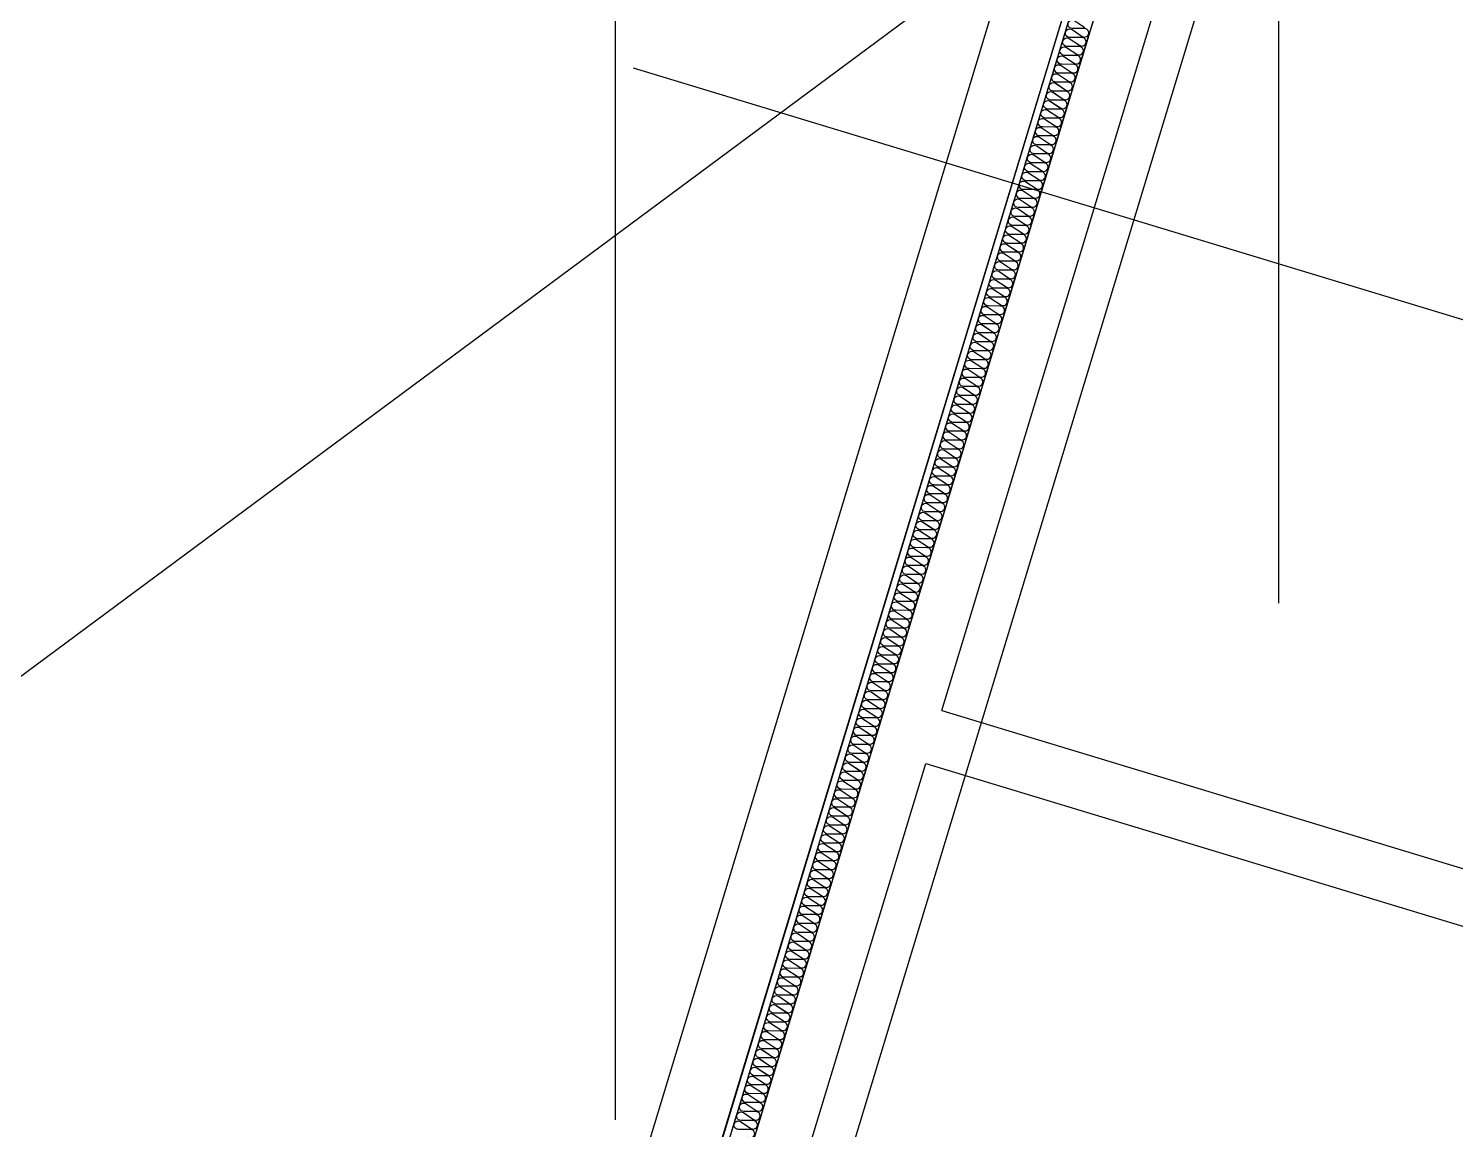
# Model space of a CAD drawing. Header units: metres. Extents: x 630750 to 860239, y 578133 to 726633.
# Drawn here: x 691683 to 696844, y 634497 to 638480 of the extents above; entities that cross this region are included whole.
import ezdxf

# ---------------------------------------------------------------- set-up
doc = ezdxf.new("R2010")
doc.units = ezdxf.units.M
doc.header["$LTSCALE"] = 300
for name, color, linetype in [('A-CEN-1', 1, 'Continuous'), ('A-WAL-BLK', 3, 'Continuous'), ('A-WAL-DW', 7, 'Continuous'), ('IN', 8, 'Continuous'), ('KUK-FUR-FIX', 6, 'Continuous'), ('KUK-WALL-DRYWALL', 4, 'Continuous'), ('KUK-WALL-FIN 1', 30, 'Continuous'), ('NP', 171, 'Continuous')]:
    doc.layers.add(name, color=color, linetype=linetype)

# ---------------------------------------------------------------- blocks, each defined once
blk = doc.blocks.new('*U17')
at = {"layer": 'IN'}
for points in [[(29.6, -0.741, 1.344031), (29.95, -0.741), (29.8, -0.241, -1.344031), (30.15, -0.241), (30, -0.741)], [(30, -0.741, 1.344031), (30.35, -0.741), (30.2, -0.241, -1.344031), (30.55, -0.241), (30.4, -0.741)], [(30.4, -0.741, 1.344031), (30.75, -0.741), (30.6, -0.241, -1.344031), (30.95, -0.241), (30.8, -0.741)], [(30.8, -0.741, 1.344031), (31.15, -0.741), (31, -0.241, -1.344031), (31.35, -0.241), (31.2, -0.741)], [(31.2, -0.741, 1.344031), (31.55, -0.741), (31.4, -0.241, -1.344031), (31.75, -0.241), (31.6, -0.741)], [(31.6, -0.741, 1.344031), (31.95, -0.741), (31.8, -0.241, -1.344031), (32.15, -0.241), (32, -0.741)], [(32, -0.741, 1.344031), (32.35, -0.741), (32.2, -0.241, -1.344031), (32.55, -0.241), (32.4, -0.741)], [(32.4, -0.741, 1.344031), (32.75, -0.741), (32.6, -0.241, -1.344031), (32.95, -0.241), (32.8, -0.741)], [(32.8, -0.741, 1.344031), (33.15, -0.741), (33, -0.241, -1.344031), (33.35, -0.241), (33.2, -0.741)], [(33.2, -0.741, 1.344031), (33.55, -0.741), (33.4, -0.241, -1.344031), (33.75, -0.241), (33.6, -0.741)], [(33.6, -0.741, 1.344031), (33.95, -0.741), (33.8, -0.241, -1.344031), (34.15, -0.241), (34, -0.741)], [(34, -0.741, 1.344031), (34.35, -0.741), (34.2, -0.241, -1.344031), (34.55, -0.241), (34.4, -0.741)], [(34.4, -0.741, 1.344031), (34.75, -0.741), (34.6, -0.241, -1.344031), (34.95, -0.241), (34.8, -0.741)], [(34.8, -0.741, 1.344031), (35.15, -0.741), (35, -0.241, -1.344031), (35.35, -0.241), (35.2, -0.741)], [(35.2, -0.741, 1.344031), (35.55, -0.741), (35.4, -0.241, -1.344031), (35.75, -0.241), (35.6, -0.741)], [(35.6, -0.741, 1.344031), (35.95, -0.741), (35.8, -0.241, -1.344031), (36.15, -0.241), (36, -0.741)], [(36, -0.741, 1.344031), (36.35, -0.741), (36.2, -0.241, -1.344031), (36.55, -0.241), (36.4, -0.741)], [(36.4, -0.741, 1.344031), (36.75, -0.741), (36.6, -0.241, -1.344031), (36.95, -0.241), (36.8, -0.741)], [(36.8, -0.741, 1.344031), (37.15, -0.741), (37, -0.241, -1.344031), (37.35, -0.241), (37.2, -0.741)], [(37.2, -0.741, 1.344031), (37.55, -0.741), (37.4, -0.241, -1.344031), (37.75, -0.241), (37.6, -0.741)], [(37.6, -0.741, 1.344031), (37.95, -0.741), (37.8, -0.241, -1.344031), (38.15, -0.241), (38, -0.741)], [(38, -0.741, 1.344031), (38.35, -0.741), (38.2, -0.241, -1.344031), (38.55, -0.241), (38.4, -0.741)], [(38.4, -0.741, 1.344031), (38.75, -0.741), (38.6, -0.241, -1.344031), (38.95, -0.241), (38.8, -0.741)], [(38.8, -0.741, 1.344031), (39.15, -0.741), (39, -0.241, -1.344031), (39.35, -0.241), (39.2, -0.741)], [(39.2, -0.741, 1.344031), (39.55, -0.741), (39.4, -0.241, -1.344031), (39.75, -0.241), (39.6, -0.741)], [(39.6, -0.741, 1.344031), (39.95, -0.741), (39.8, -0.241, -1.344031), (40.15, -0.241), (40, -0.741)], [(40, -0.741, 1.344031), (40.35, -0.741), (40.2, -0.241, -1.344031), (40.55, -0.241), (40.4, -0.741)], [(40.4, -0.741, 1.344031), (40.75, -0.741), (40.6, -0.241, -1.344031), (40.95, -0.241), (40.8, -0.741)], [(40.8, -0.741, 1.344031), (41.15, -0.741), (41, -0.241, -1.344031), (41.35, -0.241), (41.2, -0.741)], [(41.2, -0.741, 1.344031), (41.55, -0.741), (41.4, -0.241, -1.344031), (41.75, -0.241), (41.6, -0.741)], [(41.6, -0.741, 1.344031), (41.95, -0.741), (41.8, -0.241, -1.344031), (42.15, -0.241), (42, -0.741)], [(42, -0.741, 1.344031), (42.35, -0.741), (42.2, -0.241, -1.344031), (42.55, -0.241), (42.4, -0.741)], [(42.4, -0.741, 1.344031), (42.75, -0.741), (42.6, -0.241, -1.344031), (42.95, -0.241), (42.8, -0.741)], [(42.8, -0.741, 1.344031), (43.15, -0.741), (43, -0.241, -1.344031), (43.35, -0.241), (43.2, -0.741)], [(43.2, -0.741, 1.344031), (43.55, -0.741), (43.4, -0.241, -1.344031), (43.75, -0.241), (43.6, -0.741)], [(43.6, -0.741, 1.344031), (43.95, -0.741), (43.8, -0.241, -1.344031), (44.15, -0.241), (44, -0.741)], [(44, -0.741, 1.344031), (44.35, -0.741), (44.2, -0.241, -1.344031), (44.55, -0.241), (44.4, -0.741)], [(44.4, -0.741, 1.344031), (44.75, -0.741), (44.6, -0.241, -1.344031), (44.95, -0.241), (44.8, -0.741)], [(44.8, -0.741, 1.344031), (45.15, -0.741), (45, -0.241, -1.344031), (45.35, -0.241), (45.2, -0.741)], [(45.2, -0.741, 1.344031), (45.55, -0.741), (45.4, -0.241, -1.344031), (45.75, -0.241), (45.6, -0.741)], [(45.6, -0.741, 1.344031), (45.95, -0.741), (45.8, -0.241, -1.344031), (46.15, -0.241), (46, -0.741)], [(46, -0.741, 1.344031), (46.35, -0.741), (46.2, -0.241, -1.344031), (46.55, -0.241), (46.4, -0.741)], [(46.4, -0.741, 1.344031), (46.75, -0.741), (46.6, -0.241, -1.344031), (46.95, -0.241), (46.8, -0.741)], [(46.8, -0.741, 1.344031), (47.15, -0.741), (47, -0.241, -1.344031), (47.35, -0.241), (47.2, -0.741)], [(47.2, -0.741, 1.344031), (47.55, -0.741), (47.4, -0.241, -1.344031), (47.75, -0.241), (47.6, -0.741)], [(47.6, -0.741, 1.344031), (47.95, -0.741), (47.8, -0.241, -1.344031), (48.15, -0.241), (48, -0.741)], [(48, -0.741, 1.344031), (48.35, -0.741), (48.2, -0.241, -1.344031), (48.55, -0.241), (48.4, -0.741)], [(48.4, -0.741, 1.344031), (48.75, -0.741), (48.6, -0.241, -1.344031), (48.95, -0.241), (48.8, -0.741)], [(48.8, -0.741, 1.344031), (49.15, -0.741), (49, -0.241, -1.344031), (49.35, -0.241), (49.2, -0.741)], [(49.2, -0.741, 1.344031), (49.55, -0.741), (49.4, -0.241, -1.344031), (49.75, -0.241), (49.6, -0.741)], [(49.6, -0.741, 1.344031), (49.95, -0.741), (49.8, -0.241, -1.344031), (50.15, -0.241), (50, -0.741)], [(50, -0.741, 1.344031), (50.35, -0.741), (50.2, -0.241, -1.344031), (50.55, -0.241), (50.4, -0.741)], [(50.4, -0.741, 1.344031), (50.75, -0.741), (50.6, -0.241, -1.344031), (50.95, -0.241), (50.8, -0.741)], [(50.8, -0.741, 1.344031), (51.15, -0.741), (51, -0.241, -1.344031), (51.35, -0.241), (51.2, -0.741)], [(51.2, -0.741, 1.344031), (51.55, -0.741), (51.4, -0.241, -1.344031), (51.75, -0.241), (51.6, -0.741)], [(51.6, -0.741, 1.344031), (51.95, -0.741), (51.8, -0.241, -1.344031), (52.15, -0.241), (52, -0.741)], [(52, -0.741, 1.344031), (52.35, -0.741), (52.2, -0.241, -1.344031), (52.55, -0.241), (52.4, -0.741)], [(52.4, -0.741, 1.344031), (52.75, -0.741), (52.6, -0.241, -1.344031), (52.95, -0.241), (52.8, -0.741)], [(52.8, -0.741, 1.344031), (53.15, -0.741), (53, -0.241, -1.344031), (53.35, -0.241), (53.2, -0.741)], [(53.2, -0.741, 1.344031), (53.55, -0.741), (53.4, -0.241, -1.344031), (53.75, -0.241), (53.6, -0.741)], [(53.6, -0.741, 1.344031), (53.95, -0.741), (53.8, -0.241, -1.344031), (54.15, -0.241), (54, -0.741)], [(54, -0.741, 1.344031), (54.35, -0.741), (54.2, -0.241, -1.344031), (54.55, -0.241), (54.4, -0.741)], [(54.4, -0.741, 1.344031), (54.75, -0.741), (54.6, -0.241, -1.344031), (54.95, -0.241), (54.8, -0.741)], [(54.8, -0.741, 1.344031), (55.15, -0.741), (55, -0.241, -1.344031), (55.35, -0.241), (55.2, -0.741)], [(55.2, -0.741, 1.344031), (55.55, -0.741), (55.4, -0.241, -1.344031), (55.75, -0.241), (55.6, -0.741)], [(55.6, -0.741, 1.344031), (55.95, -0.741), (55.8, -0.241, -1.344031), (56.15, -0.241), (56, -0.741)], [(56, -0.741, 1.344031), (56.35, -0.741), (56.2, -0.241, -1.344031), (56.55, -0.241), (56.4, -0.741)], [(56.4, -0.741, 1.344031), (56.75, -0.741), (56.6, -0.241, -1.344031), (56.95, -0.241), (56.8, -0.741)], [(56.8, -0.741, 1.344031), (57.15, -0.741), (57, -0.241, -1.344031), (57.35, -0.241), (57.2, -0.741)], [(57.2, -0.741, 1.344031), (57.55, -0.741), (57.4, -0.241, -1.344031), (57.75, -0.241), (57.6, -0.741)], [(57.6, -0.741, 1.344031), (57.95, -0.741), (57.8, -0.241, -1.344031), (58.15, -0.241), (58, -0.741)], [(58, -0.741, 1.344031), (58.35, -0.741), (58.2, -0.241, -1.344031), (58.55, -0.241), (58.4, -0.741)], [(58.4, -0.741, 1.344031), (58.75, -0.741), (58.6, -0.241, -1.344031), (58.95, -0.241), (58.8, -0.741)], [(58.8, -0.741, 1.344031), (59.15, -0.741), (59, -0.241, -1.344031), (59.35, -0.241), (59.2, -0.741)], [(59.2, -0.741, 1.344031), (59.55, -0.741), (59.4, -0.241, -1.344031), (59.75, -0.241), (59.6, -0.741)], [(59.6, -0.741, 1.344031), (59.95, -0.741), (59.8, -0.241, -1.344031), (60.15, -0.241), (60, -0.741)], [(60, -0.741, 1.344031), (60.35, -0.741), (60.2, -0.241, -1.344031), (60.55, -0.241), (60.4, -0.741)], [(60.4, -0.741, 1.344031), (60.75, -0.741), (60.6, -0.241, -1.344031), (60.95, -0.241), (60.8, -0.741)], [(60.8, -0.741, 1.344031), (61.15, -0.741), (61, -0.241, -1.344031), (61.35, -0.241), (61.2, -0.741)], [(61.2, -0.741, 1.344031), (61.55, -0.741), (61.4, -0.241, -1.344031), (61.75, -0.241), (61.6, -0.741)], [(61.6, -0.741, 1.344031), (61.95, -0.741), (61.8, -0.241, -1.344031), (62.15, -0.241), (62, -0.741)], [(62, -0.741, 1.344031), (62.35, -0.741), (62.2, -0.241, -1.344031), (62.55, -0.241), (62.4, -0.741)], [(62.4, -0.741, 1.344031), (62.75, -0.741), (62.6, -0.241, -1.344031), (62.95, -0.241), (62.8, -0.741)], [(62.8, -0.741, 1.344031), (63.15, -0.741), (63, -0.241, -1.344031), (63.35, -0.241), (63.2, -0.741)], [(63.2, -0.741, 1.344031), (63.55, -0.741), (63.4, -0.241, -1.344031), (63.75, -0.241), (63.6, -0.741)], [(63.6, -0.741, 1.344031), (63.95, -0.741), (63.8, -0.241, -1.344031), (64.15, -0.241), (64, -0.741)], [(64, -0.741, 1.344031), (64.35, -0.741), (64.2, -0.241, -1.344031), (64.55, -0.241), (64.4, -0.741)], [(64.4, -0.741, 1.344031), (64.75, -0.741), (64.6, -0.241, -1.344031), (64.95, -0.241), (64.8, -0.741)], [(64.8, -0.741, 1.344031), (65.15, -0.741), (65, -0.241, -1.344031), (65.35, -0.241), (65.2, -0.741)], [(65.2, -0.741, 1.344031), (65.55, -0.741), (65.4, -0.241, -1.344031), (65.75, -0.241), (65.6, -0.741)], [(65.6, -0.741, 1.344031), (65.95, -0.741), (65.8, -0.241, -1.344031), (66.15, -0.241), (66, -0.741)], [(66, -0.741, 1.344031), (66.35, -0.741), (66.2, -0.241, -1.344031), (66.55, -0.241), (66.4, -0.741)], [(66.4, -0.741, 1.344031), (66.75, -0.741), (66.6, -0.241, -1.344031), (66.95, -0.241), (66.8, -0.741)], [(66.8, -0.741, 1.344031), (67.15, -0.741), (67, -0.241, -1.344031), (67.35, -0.241), (67.2, -0.741)], [(67.2, -0.741, 1.344031), (67.55, -0.741), (67.4, -0.241, -1.344031), (67.75, -0.241), (67.6, -0.741)], [(67.6, -0.741, 1.344031), (67.95, -0.741), (67.8, -0.241, -1.344031), (68.15, -0.241), (68, -0.741)], [(68, -0.741, 1.344031), (68.35, -0.741), (68.2, -0.241, -1.344031), (68.55, -0.241), (68.4, -0.741)], [(68.4, -0.741, 1.344031), (68.75, -0.741), (68.6, -0.241, -1.344031), (68.95, -0.241), (68.8, -0.741)], [(68.8, -0.741, 1.344031), (69.15, -0.741), (69, -0.241, -1.344031), (69.35, -0.241), (69.2, -0.741)], [(69.2, -0.741, 1.344031), (69.55, -0.741), (69.4, -0.241, -1.344031), (69.75, -0.241), (69.6, -0.741)], [(69.6, -0.741, 1.344031), (69.95, -0.741), (69.8, -0.241, -1.344031), (70.15, -0.241), (70, -0.741)], [(70, -0.741, 1.344031), (70.35, -0.741), (70.2, -0.241, -1.344031), (70.55, -0.241), (70.4, -0.741)], [(70.4, -0.741, 1.344031), (70.75, -0.741), (70.6, -0.241, -1.344031), (70.95, -0.241), (70.8, -0.741)], [(70.8, -0.741, 1.344031), (71.15, -0.741), (71, -0.241, -1.344031), (71.35, -0.241), (71.2, -0.741)], [(71.2, -0.741, 1.344031), (71.55, -0.741), (71.4, -0.241, -1.344031), (71.75, -0.241), (71.6, -0.741)], [(71.6, -0.741, 1.344031), (71.95, -0.741), (71.8, -0.241, -1.344031), (72.15, -0.241), (72, -0.741)], [(72, -0.741, 1.344031), (72.35, -0.741), (72.2, -0.241, -1.344031), (72.55, -0.241), (72.4, -0.741)], [(72.4, -0.741, 1.344031), (72.75, -0.741), (72.6, -0.241, -1.344031), (72.95, -0.241), (72.8, -0.741)], [(72.8, -0.741, 1.344031), (73.15, -0.741), (73, -0.241, -1.344031), (73.35, -0.241), (73.2, -0.741)], [(73.2, -0.741, 1.344031), (73.55, -0.741), (73.4, -0.241, -1.344031), (73.75, -0.241), (73.6, -0.741)], [(73.6, -0.741, 1.344031), (73.95, -0.741), (73.8, -0.241, -1.344031), (74.15, -0.241), (74, -0.741)], [(74, -0.741, 1.344031), (74.35, -0.741), (74.2, -0.241, -1.344031), (74.55, -0.241), (74.4, -0.741)], [(74.4, -0.741, 1.344031), (74.75, -0.741), (74.6, -0.241, -1.344031), (74.95, -0.241), (74.8, -0.741)], [(74.8, -0.741, 1.344031), (75.15, -0.741), (75, -0.241, -1.344031), (75.35, -0.241), (75.2, -0.741)], [(75.2, -0.741, 1.344031), (75.55, -0.741), (75.4, -0.241, -1.344031), (75.75, -0.241), (75.6, -0.741)], [(75.6, -0.741, 1.344031), (75.95, -0.741), (75.8, -0.241, -1.344031), (76.15, -0.241), (76, -0.741)], [(76, -0.741, 1.344031), (76.35, -0.741), (76.2, -0.241, -1.344031), (76.55, -0.241), (76.4, -0.741)], [(76.4, -0.741, 1.344031), (76.75, -0.741), (76.6, -0.241, -1.344031), (76.95, -0.241), (76.8, -0.741)], [(76.8, -0.741, 1.344031), (77.15, -0.741), (77, -0.241, -1.344031), (77.35, -0.241), (77.2, -0.741)], [(77.2, -0.741, 1.344031), (77.55, -0.741), (77.4, -0.241, -1.344031), (77.75, -0.241), (77.6, -0.741)], [(77.6, -0.741, 1.344031), (77.95, -0.741), (77.8, -0.241, -1.344031), (78.15, -0.241), (78, -0.741)], [(78, -0.741, 1.344031), (78.35, -0.741), (78.2, -0.241, -1.344031), (78.55, -0.241), (78.4, -0.741)], [(78.4, -0.741, 1.344031), (78.75, -0.741), (78.6, -0.241, -1.344031), (78.95, -0.241), (78.8, -0.741)], [(78.8, -0.741, 1.344031), (79.15, -0.741), (79, -0.241, -1.344031), (79.35, -0.241), (79.2, -0.741)]]:
    blk.add_lwpolyline(points, format="xyb", dxfattribs=at)
at = {"layer": 'NP'}
for p, q in [((29.6, 0), (30, 0)), ((30, 0), (30.4, 0)), ((30.4, 0), (30.8, 0)), ((30.8, 0), (31.2, 0)), ((31.2, 0), (31.6, 0)), ((31.6, 0), (32, 0)), ((32, 0), (32.4, 0)), ((32.4, 0), (32.8, 0)), ((32.8, 0), (33.2, 0)), ((33.2, 0), (33.6, 0)), ((33.6, 0), (34, 0)), ((34, 0), (34.4, 0)), ((34.4, 0), (34.8, 0)), ((34.8, 0), (35.2, 0)), ((35.2, 0), (35.6, 0)), ((35.6, 0), (36, 0)), ((36, 0), (36.4, 0)), ((36.4, 0), (36.8, 0)), ((36.8, 0), (37.2, 0)), ((37.2, 0), (37.6, 0)), ((37.6, 0), (38, 0)), ((38, 0), (38.4, 0)), ((38.4, 0), (38.8, 0)), ((38.8, 0), (39.2, 0)), ((39.2, 0), (39.6, 0)), ((39.6, 0), (40, 0)), ((40, 0), (40.4, 0)), ((40.4, 0), (40.8, 0)), ((40.8, 0), (41.2, 0)), ((41.2, 0), (41.6, 0)), ((41.6, 0), (42, 0)), ((42, 0), (42.4, 0)), ((42.4, 0), (42.8, 0)), ((42.8, 0), (43.2, 0)), ((43.2, 0), (43.6, 0)), ((43.6, 0), (44, 0)), ((44, 0), (44.4, 0)), ((44.4, 0), (44.8, 0)), ((44.8, 0), (45.2, 0)), ((45.2, 0), (45.6, 0)), ((45.6, 0), (46, 0)), ((46, 0), (46.4, 0)), ((46.4, 0), (46.8, 0)), ((46.8, 0), (47.2, 0)), ((47.2, 0), (47.6, 0)), ((47.6, 0), (48, 0)), ((48, 0), (48.4, 0)), ((48.4, 0), (48.8, 0)), ((48.8, 0), (49.2, 0)), ((49.2, 0), (49.6, 0)), ((49.6, 0), (50, 0)), ((50, 0), (50.4, 0)), ((50.4, 0), (50.8, 0)), ((50.8, 0), (51.2, 0)), ((51.2, 0), (51.6, 0)), ((51.6, 0), (52, 0)), ((52, 0), (52.4, 0)), ((52.4, 0), (52.8, 0)), ((52.8, 0), (53.2, 0)), ((53.2, 0), (53.6, 0)), ((53.6, 0), (54, 0)), ((54, 0), (54.4, 0)), ((54.4, 0), (54.8, 0)), ((54.8, 0), (55.2, 0)), ((55.2, 0), (55.6, 0)), ((55.6, 0), (56, 0)), ((56, 0), (56.4, 0)), ((56.4, 0), (56.8, 0)), ((56.8, 0), (57.2, 0)), ((57.2, 0), (57.6, 0)), ((57.6, 0), (58, 0)), ((58, 0), (58.4, 0)), ((58.4, 0), (58.8, 0)), ((58.8, 0), (59.2, 0)), ((59.2, 0), (59.6, 0)), ((59.6, 0), (60, 0)), ((60, 0), (60.4, 0)), ((60.4, 0), (60.8, 0)), ((60.8, 0), (61.2, 0)), ((61.2, 0), (61.6, 0)), ((61.6, 0), (62, 0)), ((62, 0), (62.4, 0)), ((62.4, 0), (62.8, 0)), ((62.8, 0), (63.2, 0)), ((63.2, 0), (63.6, 0)), ((63.6, 0), (64, 0)), ((64, 0), (64.4, 0)), ((64.4, 0), (64.8, 0)), ((64.8, 0), (65.2, 0)), ((65.2, 0), (65.6, 0)), ((65.6, 0), (66, 0)), ((66, 0), (66.4, 0)), ((66.4, 0), (66.8, 0)), ((66.8, 0), (67.2, 0)), ((67.2, 0), (67.6, 0)), ((67.6, 0), (68, 0)), ((68, 0), (68.4, 0)), ((68.4, 0), (68.8, 0)), ((68.8, 0), (69.2, 0)), ((69.2, 0), (69.6, 0)), ((69.6, 0), (70, 0)), ((70, 0), (70.4, 0)), ((70.4, 0), (70.8, 0)), ((70.8, 0), (71.2, 0)), ((71.2, 0), (71.6, 0)), ((71.6, 0), (72, 0)), ((72, 0), (72.4, 0)), ((72.4, 0), (72.8, 0)), ((72.8, 0), (73.2, 0)), ((73.2, 0), (73.6, 0)), ((73.6, 0), (74, 0)), ((74, 0), (74.4, 0)), ((74.4, 0), (74.8, 0)), ((74.8, 0), (75.2, 0)), ((75.2, 0), (75.6, 0)), ((75.6, 0), (76, 0)), ((76, 0), (76.4, 0)), ((76.4, 0), (76.8, 0)), ((76.8, 0), (77.2, 0)), ((77.2, 0), (77.6, 0)), ((77.6, 0), (78, 0)), ((78, 0), (78.4, 0)), ((78.4, 0), (78.8, 0)), ((78.8, 0), (79.2, 0)), ((30, -1), (30.4, -1)), ((30.4, -1), (30.8, -1)), ((30.8, -1), (31.2, -1)), ((31.2, -1), (31.6, -1)), ((31.6, -1), (32, -1)), ((32, -1), (32.4, -1)), ((32.4, -1), (32.8, -1)), ((32.8, -1), (33.2, -1)), ((33.2, -1), (33.6, -1)), ((33.6, -1), (34, -1)), ((34, -1), (34.4, -1)), ((34.4, -1), (34.8, -1)), ((34.8, -1), (35.2, -1)), ((35.2, -1), (35.6, -1)), ((35.6, -1), (36, -1)), ((36, -1), (36.4, -1)), ((36.4, -1), (36.8, -1)), ((36.8, -1), (37.2, -1)), ((37.2, -1), (37.6, -1)), ((37.6, -1), (38, -1)), ((38, -1), (38.4, -1)), ((38.4, -1), (38.8, -1)), ((38.8, -1), (39.2, -1)), ((39.2, -1), (39.6, -1)), ((39.6, -1), (40, -1)), ((40, -1), (40.4, -1)), ((40.4, -1), (40.8, -1)), ((40.8, -1), (41.2, -1)), ((41.2, -1), (41.6, -1)), ((41.6, -1), (42, -1)), ((42, -1), (42.4, -1)), ((42.4, -1), (42.8, -1)), ((42.8, -1), (43.2, -1)), ((43.2, -1), (43.6, -1)), ((43.6, -1), (44, -1)), ((44, -1), (44.4, -1)), ((44.4, -1), (44.8, -1)), ((44.8, -1), (45.2, -1)), ((45.2, -1), (45.6, -1)), ((45.6, -1), (46, -1)), ((46, -1), (46.4, -1)), ((46.4, -1), (46.8, -1)), ((46.8, -1), (47.2, -1)), ((47.2, -1), (47.6, -1)), ((47.6, -1), (48, -1)), ((48, -1), (48.4, -1)), ((48.4, -1), (48.8, -1)), ((48.8, -1), (49.2, -1)), ((49.2, -1), (49.6, -1)), ((49.6, -1), (50, -1)), ((50, -1), (50.4, -1)), ((50.4, -1), (50.8, -1)), ((50.8, -1), (51.2, -1)), ((51.2, -1), (51.6, -1)), ((51.6, -1), (52, -1)), ((52, -1), (52.4, -1)), ((52.4, -1), (52.8, -1)), ((52.8, -1), (53.2, -1)), ((53.2, -1), (53.6, -1)), ((53.6, -1), (54, -1)), ((54, -1), (54.4, -1)), ((54.4, -1), (54.8, -1)), ((54.8, -1), (55.2, -1)), ((55.2, -1), (55.6, -1)), ((55.6, -1), (56, -1)), ((56, -1), (56.4, -1)), ((56.4, -1), (56.8, -1)), ((56.8, -1), (57.2, -1)), ((57.2, -1), (57.6, -1)), ((57.6, -1), (58, -1)), ((58, -1), (58.4, -1)), ((58.4, -1), (58.8, -1)), ((58.8, -1), (59.2, -1)), ((59.2, -1), (59.6, -1)), ((59.6, -1), (60, -1)), ((60, -1), (60.4, -1)), ((60.4, -1), (60.8, -1)), ((60.8, -1), (61.2, -1)), ((61.2, -1), (61.6, -1)), ((61.6, -1), (62, -1)), ((62, -1), (62.4, -1)), ((62.4, -1), (62.8, -1)), ((62.8, -1), (63.2, -1)), ((63.2, -1), (63.6, -1)), ((63.6, -1), (64, -1)), ((64, -1), (64.4, -1)), ((64.4, -1), (64.8, -1)), ((64.8, -1), (65.2, -1)), ((65.2, -1), (65.6, -1)), ((65.6, -1), (66, -1)), ((66, -1), (66.4, -1)), ((66.4, -1), (66.8, -1)), ((66.8, -1), (67.2, -1)), ((67.2, -1), (67.6, -1)), ((67.6, -1), (68, -1)), ((68, -1), (68.4, -1)), ((68.4, -1), (68.8, -1)), ((68.8, -1), (69.2, -1)), ((69.2, -1), (69.6, -1)), ((69.6, -1), (70, -1)), ((70, -1), (70.4, -1)), ((70.4, -1), (70.8, -1)), ((70.8, -1), (71.2, -1)), ((71.2, -1), (71.6, -1)), ((71.6, -1), (72, -1)), ((72, -1), (72.4, -1)), ((72.4, -1), (72.8, -1)), ((72.8, -1), (73.2, -1)), ((73.2, -1), (73.6, -1)), ((73.6, -1), (74, -1)), ((74, -1), (74.4, -1)), ((74.4, -1), (74.8, -1)), ((74.8, -1), (75.2, -1)), ((75.2, -1), (75.6, -1)), ((75.6, -1), (76, -1)), ((76, -1), (76.4, -1)), ((76.4, -1), (76.8, -1)), ((76.8, -1), (77.2, -1)), ((77.2, -1), (77.6, -1)), ((77.6, -1), (78, -1)), ((78, -1), (78.4, -1)), ((78.4, -1), (78.8, -1)), ((78.8, -1), (79.2, -1)), ((79.2, -1), (79.6, -1))]:
    blk.add_line(p, q, dxfattribs=at)

msp = doc.modelspace()

# ---------------------------------------------------------------- linework, layer by layer
at = {"layer": 'A-CEN-1', "linetype": 'Continuous'}
for p, q in [((693804.4, 706258.8), (693804.4, 634531.9)), ((696204.4, 706258.8), (696204.4, 636401.3)), ((688297.7, 613453.4), (696754.2, 641322)), ((697725.2, 640638), (677983.6, 625998)), ((697725.2, 640638), (677983.6, 625998)), ((693870, 638337.6), (740828.6, 624088.3))]:
    msp.add_line(p, q, dxfattribs=at)
at = {"layer": 'A-WAL-BLK'}
for p, q in [((693778.8, 632722.1), (695782.4, 639324.8)), ((693778.8, 632722.1), (695782.4, 639324.8)), ((694986.5, 636013.2), (695973.7, 639266.7)), ((694986.5, 636013.2), (695973.7, 639266.7)), ((694986.5, 636013.2), (698766.3, 634866.2)), ((694986.5, 636013.2), (698766.3, 634866.2)), ((693970.2, 632664), (694928.4, 635821.8)), ((693970.2, 632664), (694928.4, 635821.8)), ((694928.4, 635821.8), (698708.2, 634674.8)), ((694928.4, 635821.8), (698708.2, 634674.8))]:
    msp.add_line(p, q, dxfattribs=at)
at = {"layer": 'A-WAL-DW'}
msp.add_line((693498.6, 632091.3), (695824.7, 639757.1), dxfattribs=at)
msp.add_line((693498.6, 632091.3), (695824.7, 639757.1), dxfattribs=at)
at = {"layer": 'IN'}
for points in [[(695484.3, 638419.3, 1.344031), (695492.9, 638447.6), (695448.7, 638447.7, -1.344031), (695457.3, 638476.1), (695494.1, 638451.7)], [(695494.1, 638451.7, 1.344031), (695502.7, 638480), (695458.5, 638480.1, -1.344031), (695467.1, 638508.5), (695503.9, 638484)], [(695474.4, 638386.9, 1.344031), (695483, 638415.2), (695438.9, 638415.4, -1.344031), (695447.5, 638443.7), (695484.3, 638419.3)], [(695454.8, 638322.1, 1.344031), (695463.4, 638350.5), (695419.2, 638350.6, -1.344031), (695427.8, 638378.9), (695464.6, 638354.5)], [(695464.6, 638354.5, 1.344031), (695473.2, 638382.8), (695429, 638383, -1.344031), (695437.6, 638411.3), (695474.4, 638386.9)], [(695435.1, 638257.4, 1.344031), (695443.7, 638285.7), (695399.6, 638285.9, -1.344031), (695408.2, 638314.2), (695445, 638289.8)], [(695445, 638289.8, 1.344031), (695453.6, 638318.1), (695409.4, 638318.2, -1.344031), (695418, 638346.6), (695454.8, 638322.1)], [(695425.3, 638225, 1.344031), (695433.9, 638253.3), (695389.7, 638253.5, -1.344031), (695398.3, 638281.8), (695435.1, 638257.4)], [(695405.7, 638160.2, 1.344031), (695414.3, 638188.6), (695370.1, 638188.7, -1.344031), (695378.7, 638217), (695415.5, 638192.6)], [(695415.5, 638192.6, 1.344031), (695424.1, 638221), (695379.9, 638221.1, -1.344031), (695388.5, 638249.4), (695425.3, 638225)], [(695395.8, 638127.9, 1.344031), (695404.4, 638156.2), (695360.3, 638156.3, -1.344031), (695368.9, 638184.7), (695405.7, 638160.2)], [(695376.2, 638063.1, 1.344031), (695384.8, 638091.4), (695340.6, 638091.6, -1.344031), (695349.2, 638119.9), (695386, 638095.5)], [(695386, 638095.5, 1.344031), (695394.6, 638123.8), (695350.4, 638124, -1.344031), (695359, 638152.3), (695395.8, 638127.9)], [(695356.5, 637998.4, 1.344031), (695365.1, 638026.7), (695321, 638026.8, -1.344031), (695329.6, 638055.2), (695366.4, 638030.7)], [(695366.4, 638030.7, 1.344031), (695375, 638059.1), (695330.8, 638059.2, -1.344031), (695339.4, 638087.5), (695376.2, 638063.1)], [(695346.7, 637966, 1.344031), (695355.3, 637994.3), (695311.1, 637994.4, -1.344031), (695319.7, 638022.8), (695356.5, 637998.4)], [(695327.1, 637901.2, 1.344031), (695335.7, 637929.5), (695291.5, 637929.7, -1.344031), (695300.1, 637958), (695336.9, 637933.6)], [(695336.9, 637933.6, 1.344031), (695345.5, 637961.9), (695301.3, 637962.1, -1.344031), (695309.9, 637990.4), (695346.7, 637966)], [(695317.2, 637868.8, 1.344031), (695325.8, 637897.2), (695281.7, 637897.3, -1.344031), (695290.3, 637925.6), (695327.1, 637901.2)], [(695297.6, 637804.1, 1.344031), (695306.2, 637832.4), (695262, 637832.6, -1.344031), (695270.6, 637860.9), (695307.4, 637836.5)], [(695307.4, 637836.5, 1.344031), (695316, 637864.8), (695271.8, 637864.9, -1.344031), (695280.4, 637893.3), (695317.2, 637868.8)], [(695277.9, 637739.3, 1.344031), (695286.5, 637767.7), (695242.4, 637767.8, -1.344031), (695251, 637796.1), (695287.8, 637771.7)], [(695287.8, 637771.7, 1.344031), (695296.4, 637800), (695252.2, 637800.2, -1.344031), (695260.8, 637828.5), (695297.6, 637804.1)], [(695268.1, 637706.9, 1.344031), (695276.7, 637735.3), (695232.5, 637735.4, -1.344031), (695241.1, 637763.7), (695277.9, 637739.3)], [(695248.5, 637642.2, 1.344031), (695257.1, 637670.5), (695212.9, 637670.7, -1.344031), (695221.5, 637699), (695258.3, 637674.6)], [(695258.3, 637674.6, 1.344031), (695266.9, 637702.9), (695222.7, 637703, -1.344031), (695231.3, 637731.4), (695268.1, 637706.9)], [(695238.6, 637609.8, 1.344031), (695247.2, 637638.1), (695203.1, 637638.3, -1.344031), (695211.7, 637666.6), (695248.5, 637642.2)], [(695219, 637545.1, 1.344031), (695227.6, 637573.4), (695183.4, 637573.5, -1.344031), (695192, 637601.9), (695228.8, 637577.4)], [(695228.8, 637577.4, 1.344031), (695237.4, 637605.8), (695193.2, 637605.9, -1.344031), (695201.8, 637634.2), (695238.6, 637609.8)], [(695199.3, 637480.3, 1.344031), (695207.9, 637508.6), (695163.8, 637508.8, -1.344031), (695172.4, 637537.1), (695209.2, 637512.7)], [(695209.2, 637512.7, 1.344031), (695217.8, 637541), (695173.6, 637541.1, -1.344031), (695182.2, 637569.5), (695219, 637545.1)], [(695189.5, 637447.9, 1.344031), (695198.1, 637476.2), (695153.9, 637476.4, -1.344031), (695162.5, 637504.7), (695199.3, 637480.3)], [(695169.9, 637383.2, 1.344031), (695178.5, 637411.5), (695134.3, 637411.6, -1.344031), (695142.9, 637440), (695179.7, 637415.5)], [(695179.7, 637415.5, 1.344031), (695188.3, 637443.9), (695144.1, 637444, -1.344031), (695152.7, 637472.3), (695189.5, 637447.9)], [(695160, 637350.8, 1.344031), (695168.6, 637379.1), (695124.5, 637379.3, -1.344031), (695133.1, 637407.6), (695169.9, 637383.2)], [(695140.4, 637286, 1.344031), (695149, 637314.4), (695104.8, 637314.5, -1.344031), (695113.4, 637342.8), (695150.2, 637318.4)], [(695150.2, 637318.4, 1.344031), (695158.8, 637346.7), (695114.6, 637346.9, -1.344031), (695123.2, 637375.2), (695160, 637350.8)], [(695120.7, 637221.3, 1.344031), (695129.3, 637249.6), (695085.2, 637249.7, -1.344031), (695093.8, 637278.1), (695130.6, 637253.6)], [(695130.6, 637253.6, 1.344031), (695139.2, 637282), (695095, 637282.1, -1.344031), (695103.6, 637310.4), (695140.4, 637286)], [(695110.9, 637188.9, 1.344031), (695119.5, 637217.2), (695075.3, 637217.4, -1.344031), (695083.9, 637245.7), (695120.7, 637221.3)], [(695091.3, 637124.1, 1.344031), (695099.9, 637152.5), (695055.7, 637152.6, -1.344031), (695064.3, 637180.9), (695101.1, 637156.5)], [(695101.1, 637156.5, 1.344031), (695109.7, 637184.8), (695065.5, 637185, -1.344031), (695074.1, 637213.3), (695110.9, 637188.9)], [(695081.4, 637091.8, 1.344031), (695090, 637120.1), (695045.9, 637120.2, -1.344031), (695054.5, 637148.6), (695091.3, 637124.1)], [(695061.8, 637027, 1.344031), (695070.4, 637055.3), (695026.2, 637055.5, -1.344031), (695034.8, 637083.8), (695071.6, 637059.4)], [(695071.6, 637059.4, 1.344031), (695080.2, 637087.7), (695036, 637087.8, -1.344031), (695044.6, 637116.2), (695081.4, 637091.8)], [(695052, 636994.6, 1.344031), (695060.6, 637022.9), (695016.4, 637023.1, -1.344031), (695025, 637051.4), (695061.8, 637027)], [(695032.3, 636929.9, 1.344031), (695040.9, 636958.2), (694996.7, 636958.3, -1.344031), (695005.3, 636986.7), (695042.1, 636962.2)], [(695042.1, 636962.2, 1.344031), (695050.7, 636990.6), (695006.6, 636990.7, -1.344031), (695015.2, 637019), (695052, 636994.6)], [(695012.7, 636865.1, 1.344031), (695021.3, 636893.4), (694977.1, 636893.6, -1.344031), (694985.7, 636921.9), (695022.5, 636897.5)], [(695022.5, 636897.5, 1.344031), (695031.1, 636925.8), (694986.9, 636925.9, -1.344031), (694995.5, 636954.3), (695032.3, 636929.9)], [(695002.8, 636832.7, 1.344031), (695011.4, 636861.1), (694967.3, 636861.2, -1.344031), (694975.9, 636889.5), (695012.7, 636865.1)], [(694983.2, 636768, 1.344031), (694991.8, 636796.3), (694947.6, 636796.4, -1.344031), (694956.2, 636824.8), (694993, 636800.3)], [(694993, 636800.3, 1.344031), (695001.6, 636828.7), (694957.4, 636828.8, -1.344031), (694966, 636857.1), (695002.8, 636832.7)], [(694973.4, 636735.6, 1.344031), (694982, 636763.9), (694937.8, 636764.1, -1.344031), (694946.4, 636792.4), (694983.2, 636768)], [(694953.7, 636670.8, 1.344031), (694962.3, 636699.2), (694918.1, 636699.3, -1.344031), (694926.7, 636727.6), (694963.5, 636703.2)], [(694963.5, 636703.2, 1.344031), (694972.1, 636731.5), (694928, 636731.7, -1.344031), (694936.6, 636760), (694973.4, 636735.6)], [(694934.1, 636606.1, 1.344031), (694942.7, 636634.4), (694898.5, 636634.5, -1.344031), (694907.1, 636662.9), (694943.9, 636638.5)], [(694943.9, 636638.5, 1.344031), (694952.5, 636666.8), (694908.3, 636666.9, -1.344031), (694916.9, 636695.3), (694953.7, 636670.8)], [(694924.2, 636573.7, 1.344031), (694932.8, 636602), (694888.7, 636602.2, -1.344031), (694897.3, 636630.5), (694934.1, 636606.1)], [(694904.6, 636508.9, 1.344031), (694913.2, 636537.3), (694869, 636537.4, -1.344031), (694877.6, 636565.7), (694914.4, 636541.3)], [(694914.4, 636541.3, 1.344031), (694923, 636569.6), (694878.8, 636569.8, -1.344031), (694887.4, 636598.1), (694924.2, 636573.7)], [(694894.8, 636476.6, 1.344031), (694903.4, 636504.9), (694859.2, 636505, -1.344031), (694867.8, 636533.4), (694904.6, 636508.9)], [(694875.1, 636411.8, 1.344031), (694883.7, 636440.1), (694839.5, 636440.3, -1.344031), (694848.1, 636468.6), (694884.9, 636444.2)], [(694884.9, 636444.2, 1.344031), (694893.5, 636472.5), (694849.4, 636472.6, -1.344031), (694858, 636501), (694894.8, 636476.6)], [(694855.5, 636347, 1.344031), (694864.1, 636375.4), (694819.9, 636375.5, -1.344031), (694828.5, 636403.8), (694865.3, 636379.4)], [(694865.3, 636379.4, 1.344031), (694873.9, 636407.8), (694829.7, 636407.9, -1.344031), (694838.3, 636436.2), (694875.1, 636411.8)], [(694845.6, 636314.7, 1.344031), (694854.2, 636343), (694810.1, 636343.1, -1.344031), (694818.7, 636371.5), (694855.5, 636347)], [(694826, 636249.9, 1.344031), (694834.6, 636278.2), (694790.4, 636278.4, -1.344031), (694799, 636306.7), (694835.8, 636282.3)], [(694835.8, 636282.3, 1.344031), (694844.4, 636310.6), (694800.2, 636310.8, -1.344031), (694808.8, 636339.1), (694845.6, 636314.7)], [(694816.2, 636217.5, 1.344031), (694824.8, 636245.9), (694780.6, 636246, -1.344031), (694789.2, 636274.3), (694826, 636249.9)], [(694796.5, 636152.8, 1.344031), (694805.1, 636181.1), (694760.9, 636181.2, -1.344031), (694769.5, 636209.6), (694806.3, 636185.2)], [(694806.3, 636185.2, 1.344031), (694814.9, 636213.5), (694770.8, 636213.6, -1.344031), (694779.4, 636242), (694816.2, 636217.5)], [(694776.9, 636088, 1.344031), (694785.5, 636116.3), (694741.3, 636116.5, -1.344031), (694749.9, 636144.8), (694786.7, 636120.4)], [(694786.7, 636120.4, 1.344031), (694795.3, 636148.7), (694751.1, 636148.9, -1.344031), (694759.7, 636177.2), (694796.5, 636152.8)], [(694767, 636055.6, 1.344031), (694775.6, 636084), (694731.5, 636084.1, -1.344031), (694740.1, 636112.4), (694776.9, 636088)], [(694747.4, 635990.9, 1.344031), (694756, 636019.2), (694711.8, 636019.3, -1.344031), (694720.4, 636047.7), (694757.2, 636023.3)], [(694757.2, 636023.3, 1.344031), (694765.8, 636051.6), (694721.6, 636051.7, -1.344031), (694730.2, 636080.1), (694767, 636055.6)], [(694737.6, 635958.5, 1.344031), (694746.2, 635986.8), (694702, 635987, -1.344031), (694710.6, 636015.3), (694747.4, 635990.9)], [(694717.9, 635893.7, 1.344031), (694726.5, 635922.1), (694682.3, 635922.2, -1.344031), (694690.9, 635950.5), (694727.7, 635926.1)], [(694727.7, 635926.1, 1.344031), (694736.3, 635954.5), (694692.2, 635954.6, -1.344031), (694700.8, 635982.9), (694737.6, 635958.5)], [(694698.3, 635829, 1.344031), (694706.9, 635857.3), (694662.7, 635857.5, -1.344031), (694671.3, 635885.8), (694708.1, 635861.4)], [(694708.1, 635861.4, 1.344031), (694716.7, 635889.7), (694672.5, 635889.8, -1.344031), (694681.1, 635918.2), (694717.9, 635893.7)], [(694688.4, 635796.6, 1.344031), (694697, 635824.9), (694652.9, 635825.1, -1.344031), (694661.5, 635853.4), (694698.3, 635829)], [(694668.8, 635731.8, 1.344031), (694677.4, 635760.2), (694633.2, 635760.3, -1.344031), (694641.8, 635788.7), (694678.6, 635764.2)], [(694678.6, 635764.2, 1.344031), (694687.2, 635792.6), (694643, 635792.7, -1.344031), (694651.6, 635821), (694688.4, 635796.6)], [(694659, 635699.5, 1.344031), (694667.6, 635727.8), (694623.4, 635727.9, -1.344031), (694632, 635756.3), (694668.8, 635731.8)], [(694639.3, 635634.7, 1.344031), (694647.9, 635663), (694603.7, 635663.2, -1.344031), (694612.3, 635691.5), (694649.1, 635667.1)], [(694649.1, 635667.1, 1.344031), (694657.7, 635695.4), (694613.6, 635695.6, -1.344031), (694622.2, 635723.9), (694659, 635699.5)], [(694619.7, 635570, 1.344031), (694628.3, 635598.3), (694584.1, 635598.4, -1.344031), (694592.7, 635626.8), (694629.5, 635602.3)], [(694629.5, 635602.3, 1.344031), (694638.1, 635630.7), (694593.9, 635630.8, -1.344031), (694602.5, 635659.1), (694639.3, 635634.7)], [(694609.8, 635537.6, 1.344031), (694618.4, 635565.9), (694574.3, 635566, -1.344031), (694582.9, 635594.4), (694619.7, 635570)], [(694590.2, 635472.8, 1.344031), (694598.8, 635501.2), (694554.6, 635501.3, -1.344031), (694563.2, 635529.6), (694600, 635505.2)], [(694600, 635505.2, 1.344031), (694608.6, 635533.5), (694564.4, 635533.7, -1.344031), (694573, 635562), (694609.8, 635537.6)], [(694580.4, 635440.4, 1.344031), (694589, 635468.8), (694544.8, 635468.9, -1.344031), (694553.4, 635497.2), (694590.2, 635472.8)], [(694560.7, 635375.7, 1.344031), (694569.3, 635404), (694525.1, 635404.2, -1.344031), (694533.7, 635432.5), (694570.5, 635408.1)], [(694570.5, 635408.1, 1.344031), (694579.1, 635436.4), (694535, 635436.5, -1.344031), (694543.6, 635464.9), (694580.4, 635440.4)], [(694550.9, 635343.3, 1.344031), (694559.5, 635371.6), (694515.3, 635371.8, -1.344031), (694523.9, 635400.1), (694560.7, 635375.7)], [(694531.2, 635278.5, 1.344031), (694539.8, 635306.9), (694495.7, 635307, -1.344031), (694504.3, 635335.4), (694541.1, 635310.9)], [(694541.1, 635310.9, 1.344031), (694549.7, 635339.3), (694505.5, 635339.4, -1.344031), (694514.1, 635367.7), (694550.9, 635343.3)], [(694511.6, 635213.8, 1.344031), (694520.2, 635242.1), (694476, 635242.3, -1.344031), (694484.6, 635270.6), (694521.4, 635246.2)], [(694521.4, 635246.2, 1.344031), (694530, 635274.5), (694485.8, 635274.6, -1.344031), (694494.4, 635303), (694531.2, 635278.5)], [(694501.8, 635181.4, 1.344031), (694510.4, 635209.7), (694466.2, 635209.9, -1.344031), (694474.8, 635238.2), (694511.6, 635213.8)], [(694482.1, 635116.7, 1.344031), (694490.7, 635145), (694446.5, 635145.1, -1.344031), (694455.1, 635173.5), (694491.9, 635149)], [(694491.9, 635149, 1.344031), (694500.5, 635177.4), (694456.4, 635177.5, -1.344031), (694465, 635205.8), (694501.8, 635181.4)], [(694472.3, 635084.3, 1.344031), (694480.9, 635112.6), (694436.7, 635112.7, -1.344031), (694445.3, 635141.1), (694482.1, 635116.7)], [(694452.6, 635019.5, 1.344031), (694461.2, 635047.9), (694417.1, 635048, -1.344031), (694425.7, 635076.3), (694462.5, 635051.9)], [(694462.5, 635051.9, 1.344031), (694471.1, 635080.2), (694426.9, 635080.4, -1.344031), (694435.5, 635108.7), (694472.3, 635084.3)], [(694433, 634954.8, 1.344031), (694441.6, 634983.1), (694397.4, 634983.2, -1.344031), (694406, 635011.6), (694442.8, 634987.1)], [(694442.8, 634987.1, 1.344031), (694451.4, 635015.5), (694407.2, 635015.6, -1.344031), (694415.8, 635043.9), (694452.6, 635019.5)], [(694423.2, 634922.4, 1.344031), (694431.8, 634950.7), (694387.6, 634950.9, -1.344031), (694396.2, 634979.2), (694433, 634954.8)], [(694403.5, 634857.6, 1.344031), (694412.1, 634886), (694367.9, 634886.1, -1.344031), (694376.5, 634914.4), (694413.3, 634890)], [(694413.3, 634890, 1.344031), (694421.9, 634918.3), (694377.8, 634918.5, -1.344031), (694386.4, 634946.8), (694423.2, 634922.4)], [(694393.7, 634825.2, 1.344031), (694402.3, 634853.6), (694358.1, 634853.7, -1.344031), (694366.7, 634882.1), (694403.5, 634857.6)], [(694374, 634760.5, 1.344031), (694382.6, 634788.8), (694338.5, 634789, -1.344031), (694347.1, 634817.3), (694383.9, 634792.9)], [(694383.9, 634792.9, 1.344031), (694392.5, 634821.2), (694348.3, 634821.3, -1.344031), (694356.9, 634849.7), (694393.7, 634825.2)], [(694354.4, 634695.7, 1.344031), (694363, 634724.1), (694318.8, 634724.2, -1.344031), (694327.4, 634752.5), (694364.2, 634728.1)], [(694364.2, 634728.1, 1.344031), (694372.8, 634756.4), (694328.6, 634756.6, -1.344031), (694337.2, 634784.9), (694374, 634760.5)], [(694344.6, 634663.4, 1.344031), (694353.2, 634691.7), (694309, 634691.8, -1.344031), (694317.6, 634720.2), (694354.4, 634695.7)], [(694324.9, 634598.6, 1.344031), (694333.5, 634626.9), (694289.3, 634627.1, -1.344031), (694297.9, 634655.4), (694334.7, 634631)], [(694334.7, 634631, 1.344031), (694343.3, 634659.3), (694299.2, 634659.4, -1.344031), (694307.8, 634687.8), (694344.6, 634663.4)], [(694315.1, 634566.2, 1.344031), (694323.7, 634594.6), (694279.5, 634594.7, -1.344031), (694288.1, 634623), (694324.9, 634598.6)], [(694295.4, 634501.5, 1.344031), (694304, 634529.8), (694259.9, 634529.9, -1.344031), (694268.5, 634558.3), (694305.3, 634533.8)], [(694305.3, 634533.8, 1.344031), (694313.9, 634562.2), (694269.7, 634562.3, -1.344031), (694278.3, 634590.6), (694315.1, 634566.2)], [(694285.6, 634469.1, 1.344031), (694294.2, 634497.4), (694250, 634497.6, -1.344031), (694258.6, 634525.9), (694295.4, 634501.5)]]:
    msp.add_lwpolyline(points, format="xyb", dxfattribs=at)
at = {"layer": 'KUK-FUR-FIX', "color": 4}
msp.add_line((693155.7, 631908.4), (695518, 639693.4), dxfattribs=at)
at = {"layer": 'KUK-WALL-DRYWALL'}
for points in [[(700156.9, 638467.6), (697823.8, 630778.8), (693498.6, 632091.3), (695824.7, 639757.1)], [(697824.2, 630779.1), (693498.7, 632091.7), (695824.7, 639757.1)]]:
    msp.add_lwpolyline(points, dxfattribs=at)
at = {"layer": 'KUK-WALL-FIN 1'}
msp.add_line((693467.5, 632075), (695800.8, 639764.4), dxfattribs=at)
at = {"layer": 'KUK-WALL-FIN 1', "color": 133, "linetype": 'ByBlock'}
msp.add_line((695757.2, 639620.7, 0), (693465.6, 632075.6, 0), dxfattribs=at)
at = {"layer": 'NP'}
for p, q in [((695424.3, 638437.5), (695434.1, 638469.9)), ((695434.1, 638469.9), (695443.9, 638502.2)), ((695515.1, 638445.3), (695524.9, 638477.7)), ((695524.9, 638477.7), (695534.7, 638510)), ((695414.5, 638405.1), (695424.3, 638437.5)), ((695505.2, 638412.9), (695515.1, 638445.3)), ((695394.8, 638340.3), (695404.6, 638372.7)), ((695404.6, 638372.7), (695414.5, 638405.1)), ((695485.6, 638348.2), (695495.4, 638380.5)), ((695495.4, 638380.5), (695505.2, 638412.9)), ((695385, 638308), (695394.8, 638340.3)), ((695465.9, 638283.4), (695475.8, 638315.8)), ((695475.8, 638315.8), (695485.6, 638348.2)), ((695365.3, 638243.2), (695375.2, 638275.6)), ((695375.2, 638275.6), (695385, 638308)), ((695456.1, 638251), (695465.9, 638283.4)), ((695345.7, 638178.4), (695355.5, 638210.8)), ((695355.5, 638210.8), (695365.3, 638243.2)), ((695436.5, 638186.3), (695446.3, 638218.6)), ((695446.3, 638218.6), (695456.1, 638251)), ((695335.9, 638146.1), (695345.7, 638178.4)), ((695426.6, 638153.9), (695436.5, 638186.3)), ((695316.2, 638081.3), (695326, 638113.7)), ((695326, 638113.7), (695335.9, 638146.1)), ((695407, 638089.1), (695416.8, 638121.5)), ((695416.8, 638121.5), (695426.6, 638153.9)), ((695306.4, 638048.9), (695316.2, 638081.3)), ((695387.3, 638024.4), (695397.2, 638056.7)), ((695397.2, 638056.7), (695407, 638089.1)), ((695286.7, 637984.2), (695296.6, 638016.6)), ((695296.6, 638016.6), (695306.4, 638048.9)), ((695377.5, 637992), (695387.3, 638024.4)), ((695267.1, 637919.4), (695276.9, 637951.8)), ((695276.9, 637951.8), (695286.7, 637984.2)), ((695357.9, 637927.2), (695367.7, 637959.6)), ((695367.7, 637959.6), (695377.5, 637992)), ((695257.3, 637887), (695267.1, 637919.4)), ((695348, 637894.9), (695357.9, 637927.2)), ((695237.6, 637822.3), (695247.4, 637854.7)), ((695247.4, 637854.7), (695257.3, 637887)), ((695328.4, 637830.1), (695338.2, 637862.5)), ((695338.2, 637862.5), (695348, 637894.9)), ((695227.8, 637789.9), (695237.6, 637822.3)), ((695308.7, 637765.3), (695318.6, 637797.7)), ((695318.6, 637797.7), (695328.4, 637830.1)), ((695208.1, 637725.1), (695218, 637757.5)), ((695218, 637757.5), (695227.8, 637789.9)), ((695298.9, 637733), (695308.7, 637765.3)), ((695198.3, 637692.8), (695208.1, 637725.1)), ((695279.3, 637668.2), (695289.1, 637700.6)), ((695289.1, 637700.6), (695298.9, 637733)), ((695178.7, 637628), (695188.5, 637660.4)), ((695188.5, 637660.4), (695198.3, 637692.8)), ((695269.4, 637635.8), (695279.3, 637668.2)), ((695159, 637563.2), (695168.8, 637595.6)), ((695168.8, 637595.6), (695178.7, 637628)), ((695249.8, 637571.1), (695259.6, 637603.4)), ((695259.6, 637603.4), (695269.4, 637635.8)), ((695149.2, 637530.9), (695159, 637563.2)), ((695230.1, 637506.3), (695240, 637538.7)), ((695240, 637538.7), (695249.8, 637571.1)), ((695129.5, 637466.1), (695139.4, 637498.5)), ((695139.4, 637498.5), (695149.2, 637530.9)), ((695220.3, 637473.9), (695230.1, 637506.3)), ((695119.7, 637433.7), (695129.5, 637466.1)), ((695200.7, 637409.2), (695210.5, 637441.6)), ((695210.5, 637441.6), (695220.3, 637473.9)), ((695100.1, 637369), (695109.9, 637401.4)), ((695109.9, 637401.4), (695119.7, 637433.7)), ((695190.8, 637376.8), (695200.7, 637409.2)), ((695080.4, 637304.2), (695090.2, 637336.6)), ((695090.2, 637336.6), (695100.1, 637369)), ((695171.2, 637312), (695181, 637344.4)), ((695181, 637344.4), (695190.8, 637376.8)), ((695070.6, 637271.8), (695080.4, 637304.2)), ((695161.4, 637279.7), (695171.2, 637312)), ((695050.9, 637207.1), (695060.8, 637239.5)), ((695060.8, 637239.5), (695070.6, 637271.8)), ((695141.7, 637214.9), (695151.5, 637247.3)), ((695151.5, 637247.3), (695161.4, 637279.7)), ((695041.1, 637174.7), (695050.9, 637207.1)), ((695122.1, 637150.1), (695131.9, 637182.5)), ((695131.9, 637182.5), (695141.7, 637214.9)), ((695021.5, 637109.9), (695031.3, 637142.3)), ((695031.3, 637142.3), (695041.1, 637174.7)), ((695112.2, 637117.8), (695122.1, 637150.1)), ((695001.8, 637045.2), (695011.6, 637077.6)), ((695011.6, 637077.6), (695021.5, 637109.9)), ((695092.6, 637053), (695102.4, 637085.4)), ((695102.4, 637085.4), (695112.2, 637117.8)), ((694992, 637012.8), (695001.8, 637045.2)), ((695082.8, 637020.6), (695092.6, 637053)), ((694972.3, 636948.1), (694982.2, 636980.4)), ((694982.2, 636980.4), (694992, 637012.8)), ((695063.1, 636955.9), (695072.9, 636988.3)), ((695072.9, 636988.3), (695082.8, 637020.6)), ((694962.5, 636915.7), (694972.3, 636948.1)), ((695043.5, 636891.1), (695053.3, 636923.5)), ((695053.3, 636923.5), (695063.1, 636955.9)), ((694942.9, 636850.9), (694952.7, 636883.3)), ((694952.7, 636883.3), (694962.5, 636915.7)), ((695033.6, 636858.7), (695043.5, 636891.1)), ((694923.2, 636786.2), (694933, 636818.5)), ((694933, 636818.5), (694942.9, 636850.9)), ((695014, 636794), (695023.8, 636826.4)), ((695023.8, 636826.4), (695033.6, 636858.7)), ((694913.4, 636753.8), (694923.2, 636786.2)), ((695004.2, 636761.6), (695014, 636794)), ((694893.7, 636689), (694903.6, 636721.4)), ((694903.6, 636721.4), (694913.4, 636753.8)), ((694984.5, 636696.8), (694994.3, 636729.2)), ((694994.3, 636729.2), (695004.2, 636761.6)), ((694883.9, 636656.6), (694893.7, 636689)), ((694964.9, 636632.1), (694974.7, 636664.5)), ((694974.7, 636664.5), (694984.5, 636696.8)), ((694864.3, 636591.9), (694874.1, 636624.3)), ((694874.1, 636624.3), (694883.9, 636656.6)), ((694955, 636599.7), (694964.9, 636632.1)), ((694844.6, 636527.1), (694854.4, 636559.5)), ((694854.4, 636559.5), (694864.3, 636591.9)), ((694935.4, 636535), (694945.2, 636567.3)), ((694945.2, 636567.3), (694955, 636599.7)), ((694834.8, 636494.8), (694844.6, 636527.1)), ((694925.6, 636502.6), (694935.4, 636535)), ((694815.1, 636430), (694825, 636462.4)), ((694825, 636462.4), (694834.8, 636494.8)), ((694905.9, 636437.8), (694915.7, 636470.2)), ((694915.7, 636470.2), (694925.6, 636502.6)), ((694805.3, 636397.6), (694815.1, 636430)), ((694886.3, 636373.1), (694896.1, 636405.4)), ((694896.1, 636405.4), (694905.9, 636437.8)), ((694785.7, 636332.9), (694795.5, 636365.2)), ((694795.5, 636365.2), (694805.3, 636397.6)), ((694876.4, 636340.7), (694886.3, 636373.1)), ((694766, 636268.1), (694775.8, 636300.5)), ((694775.8, 636300.5), (694785.7, 636332.9)), ((694856.8, 636275.9), (694866.6, 636308.3)), ((694866.6, 636308.3), (694876.4, 636340.7)), ((694756.2, 636235.7), (694766, 636268.1)), ((694847, 636243.5), (694856.8, 636275.9)), ((694736.5, 636171), (694746.4, 636203.3)), ((694746.4, 636203.3), (694756.2, 636235.7)), ((694827.3, 636178.8), (694837.1, 636211.2)), ((694837.1, 636211.2), (694847, 636243.5)), ((694726.7, 636138.6), (694736.5, 636171)), ((694807.7, 636114), (694817.5, 636146.4)), ((694817.5, 636146.4), (694827.3, 636178.8)), ((694707.1, 636073.8), (694716.9, 636106.2)), ((694716.9, 636106.2), (694726.7, 636138.6)), ((694797.8, 636081.7), (694807.7, 636114)), ((694697.2, 636041.5), (694707.1, 636073.8)), ((694778.2, 636016.9), (694788, 636049.3)), ((694788, 636049.3), (694797.8, 636081.7)), ((694677.6, 635976.7), (694687.4, 636009.1)), ((694687.4, 636009.1), (694697.2, 636041.5)), ((694768.4, 635984.5), (694778.2, 636016.9)), ((694657.9, 635911.9), (694667.8, 635944.3)), ((694667.8, 635944.3), (694677.6, 635976.7)), ((694748.7, 635919.8), (694758.5, 635952.1)), ((694758.5, 635952.1), (694768.4, 635984.5)), ((694648.1, 635879.6), (694657.9, 635911.9)), ((694729.1, 635855), (694738.9, 635887.4)), ((694738.9, 635887.4), (694748.7, 635919.8)), ((694628.5, 635814.8), (694638.3, 635847.2)), ((694638.3, 635847.2), (694648.1, 635879.6)), ((694719.2, 635822.6), (694729.1, 635855)), ((694618.6, 635782.4), (694628.5, 635814.8)), ((694699.6, 635757.9), (694709.4, 635790.2)), ((694709.4, 635790.2), (694719.2, 635822.6)), ((694599, 635717.7), (694608.8, 635750)), ((694608.8, 635750), (694618.6, 635782.4)), ((694689.8, 635725.5), (694699.6, 635757.9)), ((694579.3, 635652.9), (694589.2, 635685.3)), ((694589.2, 635685.3), (694599, 635717.7)), ((694670.1, 635660.7), (694679.9, 635693.1)), ((694679.9, 635693.1), (694689.8, 635725.5)), ((694569.5, 635620.5), (694579.3, 635652.9)), ((694660.3, 635628.4), (694670.1, 635660.7)), ((694549.9, 635555.8), (694559.7, 635588.2)), ((694559.7, 635588.2), (694569.5, 635620.5)), ((694640.6, 635563.6), (694650.5, 635596)), ((694650.5, 635596), (694660.3, 635628.4)), ((694540, 635523.4), (694549.9, 635555.8)), ((694621, 635498.8), (694630.8, 635531.2)), ((694630.8, 635531.2), (694640.6, 635563.6)), ((694520.4, 635458.6), (694530.2, 635491)), ((694530.2, 635491), (694540, 635523.4)), ((694611.2, 635466.5), (694621, 635498.8)), ((694500.7, 635393.9), (694510.6, 635426.3)), ((694510.6, 635426.3), (694520.4, 635458.6)), ((694591.5, 635401.7), (694601.3, 635434.1)), ((694601.3, 635434.1), (694611.2, 635466.5)), ((694490.9, 635361.5), (694500.7, 635393.9)), ((694581.7, 635369.3), (694591.5, 635401.7)), ((694471.3, 635296.7), (694481.1, 635329.1)), ((694481.1, 635329.1), (694490.9, 635361.5)), ((694562, 635304.6), (694571.9, 635336.9)), ((694571.9, 635336.9), (694581.7, 635369.3)), ((694461.4, 635264.4), (694471.3, 635296.7)), ((694542.4, 635239.8), (694552.2, 635272.2)), ((694552.2, 635272.2), (694562, 635304.6)), ((694441.8, 635199.6), (694451.6, 635232)), ((694451.6, 635232), (694461.4, 635264.4)), ((694532.6, 635207.4), (694542.4, 635239.8)), ((694422.1, 635134.9), (694432, 635167.2)), ((694432, 635167.2), (694441.8, 635199.6)), ((694512.9, 635142.7), (694522.7, 635175)), ((694522.7, 635175), (694532.6, 635207.4)), ((694412.3, 635102.5), (694422.1, 635134.9)), ((694503.1, 635110.3), (694512.9, 635142.7)), ((694392.7, 635037.7), (694402.5, 635070.1)), ((694402.5, 635070.1), (694412.3, 635102.5)), ((694483.4, 635045.5), (694493.3, 635077.9)), ((694493.3, 635077.9), (694503.1, 635110.3)), ((694382.8, 635005.3), (694392.7, 635037.7)), ((694463.8, 634980.8), (694473.6, 635013.2)), ((694473.6, 635013.2), (694483.4, 635045.5)), ((694363.2, 634940.6), (694373, 634973)), ((694373, 634973), (694382.8, 635005.3)), ((694454, 634948.4), (694463.8, 634980.8)), ((694343.5, 634875.8), (694353.4, 634908.2)), ((694353.4, 634908.2), (694363.2, 634940.6)), ((694434.3, 634883.6), (694444.1, 634916)), ((694444.1, 634916), (694454, 634948.4)), ((694333.7, 634843.4), (694343.5, 634875.8)), ((694424.5, 634851.3), (694434.3, 634883.6)), ((694314.1, 634778.7), (694323.9, 634811.1)), ((694323.9, 634811.1), (694333.7, 634843.4)), ((694404.8, 634786.5), (694414.7, 634818.9)), ((694414.7, 634818.9), (694424.5, 634851.3)), ((694304.2, 634746.3), (694314.1, 634778.7)), ((694385.2, 634721.7), (694395, 634754.1)), ((694395, 634754.1), (694404.8, 634786.5)), ((694284.6, 634681.6), (694294.4, 634713.9)), ((694294.4, 634713.9), (694304.2, 634746.3)), ((694375.4, 634689.4), (694385.2, 634721.7)), ((694264.9, 634616.8), (694274.8, 634649.2)), ((694274.8, 634649.2), (694284.6, 634681.6)), ((694355.7, 634624.6), (694365.5, 634657)), ((694365.5, 634657), (694375.4, 634689.4)), ((694255.1, 634584.4), (694264.9, 634616.8)), ((694345.9, 634592.2), (694355.7, 634624.6)), ((694235.5, 634519.7), (694245.3, 634552)), ((694245.3, 634552), (694255.1, 634584.4)), ((694326.2, 634527.5), (694336.1, 634559.9)), ((694336.1, 634559.9), (694345.9, 634592.2)), ((694316.4, 634495.1), (694326.2, 634527.5))]:
    msp.add_line(p, q, dxfattribs=at)

# ---------------------------------------------------------------- block references
at = {"layer": 'IN', "xscale": 84.59110329682846, "yscale": 84.59110329682846, "zscale": 84.59110329682846, "rotation": 73.12000000003309}
msp.add_blockref('*U17', (693498.6, 632091.3), dxfattribs=at)

doc.saveas('drawing.dxf')
